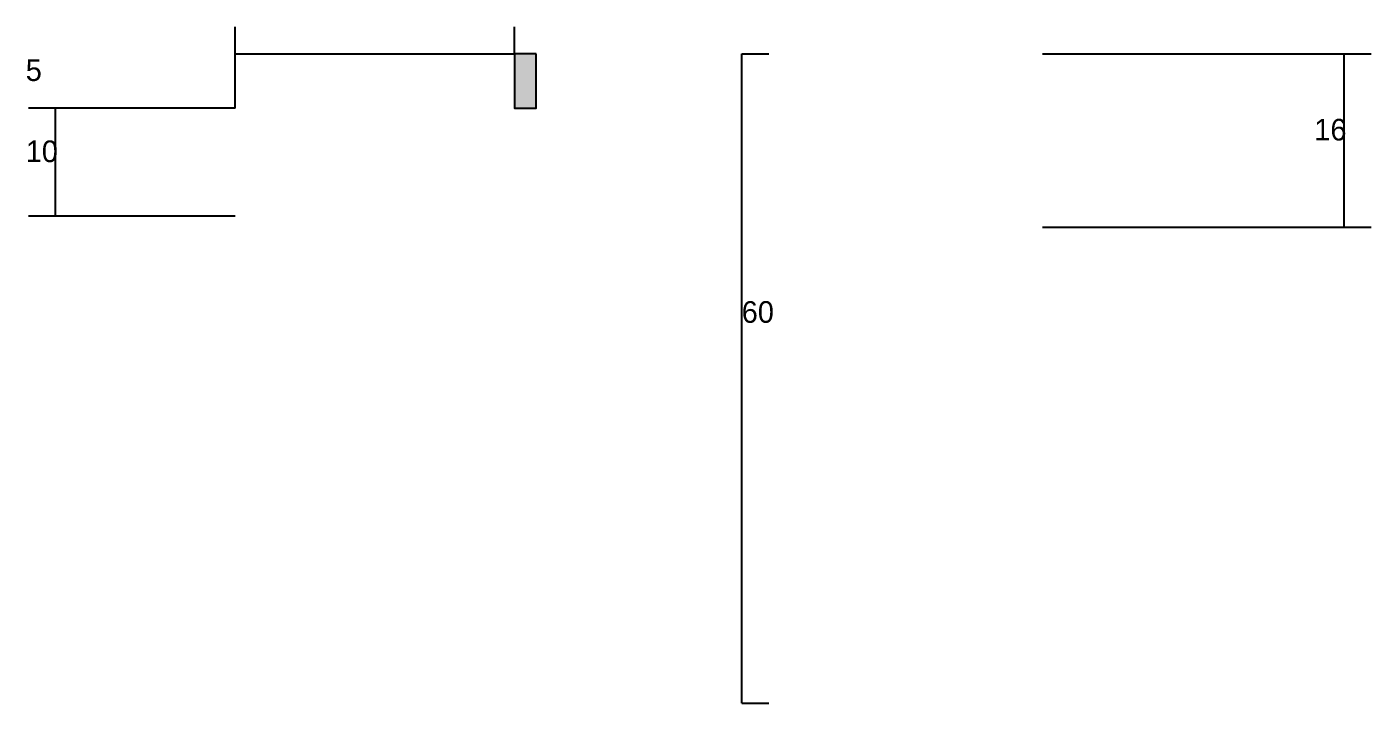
# Model space of a CAD drawing. Header units: metres. Extents: x -10276 to -7678, y 11990 to 13257.
# Drawn here: x -8259.8 to -8011.4, y 11993.7 to 12118.7 of the extents above; entities that cross this region are included whole.
import ezdxf

# ---------------------------------------------------------------- set-up
doc = ezdxf.new("R2010")
doc.units = ezdxf.units.M
for name, color, linetype in [('COTA', 241, 'Continuous'), ('Cota Seção (2x)', 4, 'Continuous'), ('Hachura', 253, 'Continuous'), ('Painéis', 200, 'Continuous')]:
    doc.layers.add(name, color=color, linetype=linetype)

msp = doc.modelspace()

# ---------------------------------------------------------------- hatches: boundary and pattern name
at = {"layer": 'Hachura'}
h = msp.add_hatch(color=8, dxfattribs=at)
h.dxf.hatch_style = 1
h.paths.add_polyline_path([(-8165.7, 12113.7), (-8169.7, 12113.7), (-8169.7, 12113.7), (-8169.7, 12103.7), (-8169.7, 12103.7), (-8165.7, 12103.7), (-8165.7, 12103.7), (-8165.7, 12113.7)])

# ---------------------------------------------------------------- linework, layer by layer
at = {"layer": 'COTA'}
for p, q in [((-8221.3, 12103.7), (-8221.3, 12118.7)), ((-8169.7, 12113.7), (-8169.7, 12118.7)), ((-8221.3, 12113.7), (-8169.7, 12113.7)), ((-8072.1, 12113.7), (-8011.4, 12113.7)), ((-8016.4, 12081.7), (-8016.4, 12113.7)), ((-8221.3, 12103.7), (-8259.5, 12103.7)), ((-8254.5, 12083.7), (-8254.5, 12103.7)), ((-8221.3, 12083.7), (-8259.5, 12083.7)), ((-8072.1, 12081.7), (-8011.4, 12081.7))]:
    msp.add_line(p, q, dxfattribs=at)
at = {"layer": 'Cota Seção (2x)'}
for p, q in [((-8127.7, 11993.7), (-8127.7, 12113.7)), ((-8127.7, 12113.7), (-8122.7, 12113.7)), ((-8127.7, 11993.7), (-8122.7, 11993.7))]:
    msp.add_line(p, q, dxfattribs=at)
at = {"layer": 'Painéis'}
msp.add_lwpolyline([(-8165.7, 12113.7), (-8169.7, 12113.7), (-8169.7, 12103.7), (-8165.7, 12103.7)], close=True, dxfattribs=at)

# ---------------------------------------------------------------- texts
at = {"layer": 'COTA'}
for s, p in [('5', (-8260, 12108.7)), ('16', (-8021.9, 12097.7)), ('10', (-8260, 12093.7))]:
    msp.add_text(s, height=4, dxfattribs=at).set_placement(p)
at = {"layer": 'Cota Seção (2x)'}
msp.add_text('60', height=4, dxfattribs=at).set_placement((-8127.7, 12064))

doc.saveas('drawing.dxf')
